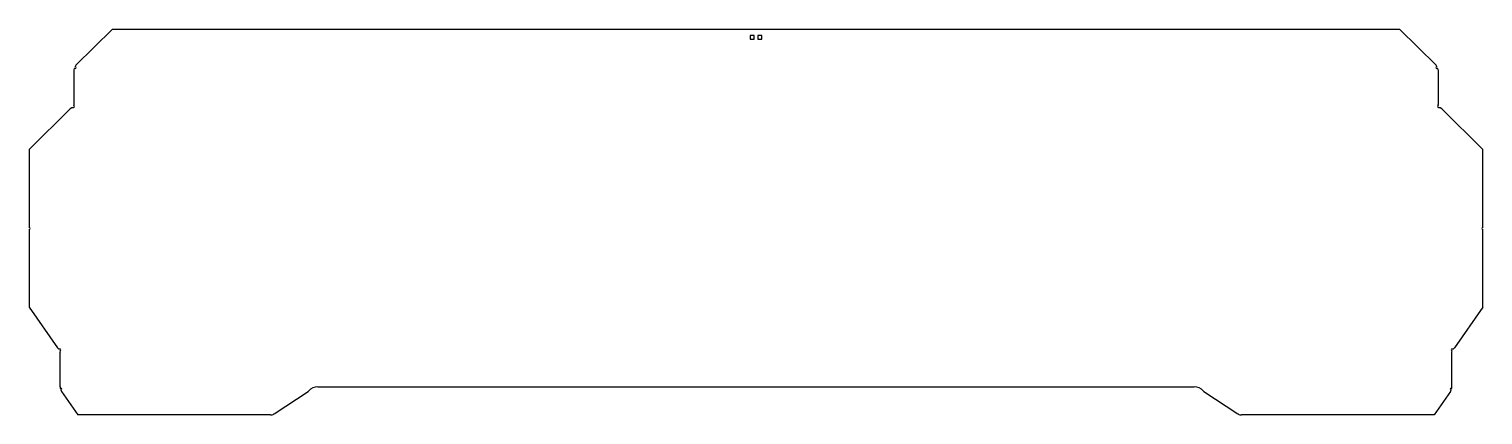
# Model space of a CAD drawing. Header units: millimetres. Extents: x -574 to 574, y 295 to 600.
import ezdxf

# ---------------------------------------------------------------- set-up
doc = ezdxf.new("R2010")
doc.units = ezdxf.units.MM

msp = doc.modelspace()

# ---------------------------------------------------------------- linework, layer by layer
at = {"color": 7, "linetype": 'Continuous', "lineweight": 25}
for p, q in [((-507.8, 599.6), (-536.7, 571.1)), ((-507.8, 599.6), (507.8, 599.6)), ((507.8, 599.6), (536.7, 571.1)), ((-1.5, 594.6), (-4.5, 594.6)), ((-4.5, 594.6), (-4.5, 591.6)), ((-4.5, 591.6), (-1.5, 591.6)), ((-1.5, 591.6), (-1.5, 594.6)), ((4.5, 594.6), (1.5, 594.6)), ((1.5, 594.6), (1.5, 591.6)), ((1.5, 591.6), (4.5, 591.6)), ((4.5, 591.6), (4.5, 594.6)), ((-538, 568.5), (-538.2, 567.5)), ((-538.2, 567.5), (-538.2, 540)), ((-537.3, 568.5), (-538, 568.5)), ((-536.7, 571.1), (-537.3, 570)), ((537.3, 570), (536.7, 571.1)), ((538, 568.5), (537.3, 568.5)), ((538.2, 567.5), (538, 568.5)), ((538.2, 567.5), (538.2, 540)), ((-573.6, 504.5), (-541.2, 536.5)), ((-539.9, 537.5), (-541.2, 536.5)), ((-538.5, 537.5), (-539.9, 537.5)), ((539.9, 537.5), (538.5, 537.5)), ((541.2, 536.5), (539.9, 537.5)), ((573.6, 504.5), (541.2, 536.5)), ((-573.6, 504.5), (-573.6, 443)), ((573.6, 443), (573.6, 504.5)), ((-573.6, 441.5), (-573.6, 380)), ((573.6, 380), (573.6, 441.5)), ((-573.6, 380), (-551.2, 348)), ((573.6, 380), (551.2, 348)), ((-551.2, 348), (-550.3, 347)), ((-550.3, 347), (-549.3, 347)), ((-549.3, 345.5), (-549.1, 344.5)), ((-549.1, 317), (-549.1, 344.5)), ((549.1, 344.5), (549.3, 345.5)), ((549.1, 317), (549.1, 344.5)), ((549.3, 347), (550.3, 347)), ((550.3, 347), (551.2, 348)), ((-549.1, 317), (-549, 315.9)), ((-549, 315.9), (-548.5, 315.9)), ((-548.5, 314.4), (-548, 313.4)), ((-548, 313.4), (-535.1, 294.9)), ((-380.3, 295.8), (-353.4, 313.4)), ((-353.4, 313.4), (-352.9, 313.9)), ((-345.8, 317), (345.8, 317)), ((352.9, 314), (353.4, 313.4)), ((353.4, 313.4), (380.3, 295.8)), ((548, 313.4), (535.1, 294.9)), ((548, 313.4), (548.5, 314.4)), ((548.5, 315.9), (549, 315.9)), ((549, 315.9), (549.1, 317)), ((-383.1, 294.9), (-535.1, 294.9)), ((535.1, 294.9), (383.1, 294.9))]:
    msp.add_line(p, q, dxfattribs=at)
for centre, radius, start, end in [((-537.3, 569.3), 0.75, 270, 90), ((537.3, 569.3), 0.75, 90, 270), ((-538.5, 538.3), 0.75, 270, 90), ((538.5, 538.3), 0.75, 90, 270), ((-573.6, 442.2), 0.75, 270, 90), ((573.6, 442.2), 0.75, 90, 270), ((-549.3, 346.2), 0.75, 270, 90), ((549.3, 346.2), 0.75, 90, 270), ((-548.5, 315.2), 0.75, 270, 90), ((-345.8, 307), 10, 90, 135.7235), ((345.8, 307), 10, 44.3071, 90), ((548.5, 315.2), 0.75, 90, 270), ((-383.1, 299.9), 5, 270, 303.3418), ((383.1, 299.9), 5, 236.6584, 270)]:
    msp.add_arc(centre, radius, start, end, dxfattribs=at)
for points, knots in [([(-538.2, 540), (-538.2, 539.9), (-538.2, 539.8), (-538.3, 539.6), (-538.3, 539.4), (-538.4, 539.2), (-538.5, 539.1), (-538.5, 539)], [0, 0, 0, 0, 0.2089587, 0.4129156, 0.6123758, 0.8078795, 1, 1, 1, 1]), ([(538.5, 539), (538.5, 539.1), (538.4, 539.2), (538.3, 539.3), (538.3, 539.5), (538.2, 539.7), (538.2, 539.8), (538.2, 540), (538.2, 540)], [0, 0, 0, 0, 0.162886, 0.326861, 0.49225, 0.659367, 0.828519, 1, 1, 1, 1])]:
    msp.add_open_spline(points, degree=3, knots=knots, dxfattribs=at)

doc.saveas('drawing.dxf')
